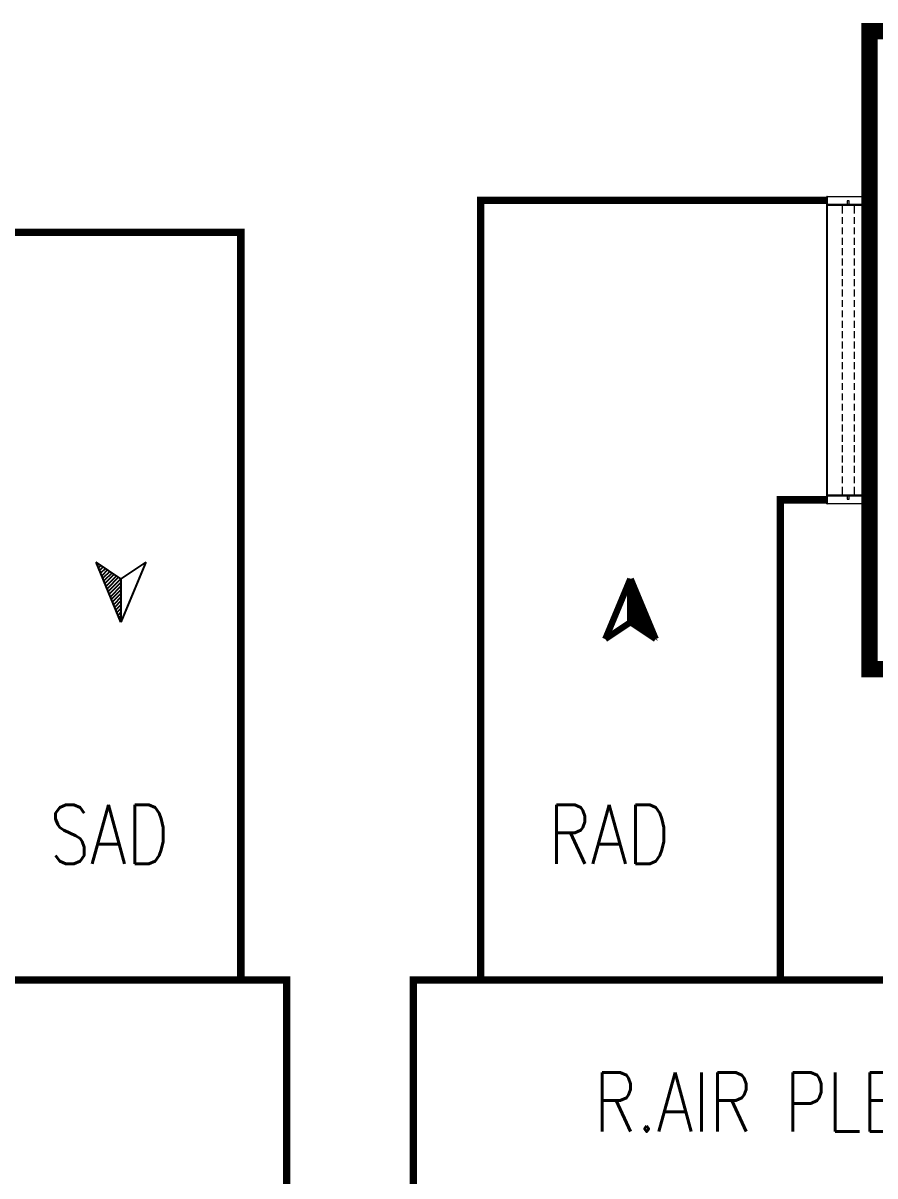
# Model space of a CAD drawing. Extents: x 1264 to 8183, y -10806 to -8316.
# Drawn here: x 1709.2 to 1939.6, y -9047 to -8735.1 of the extents above; entities that cross this region are included whole.
import ezdxf

# ---------------------------------------------------------------- set-up
doc = ezdxf.new("R2010")
doc.units = 0
doc.header["$LTSCALE"] = 200
doc.header["$MEASUREMENT"] = 0
doc.layers.get('0').update_dxf_attribs({"linetype": 'CONTINUOUS'})
for name, color, linetype in [('S.A TEXT', 7, 'CONTINUOUS'), ('SHEET', 33, 'CONTINUOUS'), ('Smc_SaDuct', 3, 'CONTINUOUS'), ('VCD', 241, 'CONTINUOUS')]:
    doc.layers.add(name, color=color, linetype=linetype)
doc.layers.add('Smc_RaDuct', color=122, linetype='CONTINUOUS', lineweight=100)
doc.styles.add('SMC_TEXTING', font='simplex.shx', dxfattribs={"width": 0.8})

# ---------------------------------------------------------------- blocks, each defined once
blk = doc.blocks.new('A$C8c66ea1c')
at = {"layer": 'SHEET', "color": 1, "lineweight": 50, "const_width": 3}
blk.add_lwpolyline([(0, 0.03), (0, 83.84), (-117.24, 83.84), (0, 83.84), (0, 167.65), (0, 83.84), (0, 167.65), (-117.24, 167.65), (0, 167.65), (-117.24, 167.65), (-117.24, 83.84), (-117.24, 167.65), (-117.24, 83.84), (0, 83.84), (-117.24, 83.84), (0, 83.84), (0, 0.03), (-117.24, 0.03), (0, 0.03), (-117.24, 0.03)], close=True, dxfattribs=at)
at = {"layer": 'VCD', "lineweight": 9}
for points in [[(-86.88, 175.42), (-30.37, 175.42), (-30.37, 175.5), (-86.88, 175.5)], [(-85.29, 175.5), (-85.29, 167.65), (-86.88, 167.65), (-86.88, 167.7), (-85.37, 167.7), (-85.37, 175.42), (-86.88, 175.42), (-86.88, 175.5)], [(-86.88, 167.7), (-30.37, 167.7), (-30.37, 175.42), (-86.88, 175.42)], [(-30.37, 175.5), (-30.37, 175.42), (-31.87, 175.42), (-31.87, 167.7), (-30.37, 167.7), (-30.37, 167.65), (-31.95, 167.65), (-31.95, 175.5)], [(-86.04, 171.41), (-86.04, 171.74), (-85.37, 171.74), (-85.37, 171.41)], [(-31.87, 171.41), (-31.87, 171.74), (-31.23, 171.74), (-31.23, 171.41)], [(-117.24, 167.62), (-117.24, 167.67)], [(-117.24, 167.62), (-117.24, 167.67), (-117.24, 167.62), (-117.24, 167.67), (-117.24, 167.62), (-117.24, 167.67)], [(0, 83.84), (-117.24, 83.84), (-117.24, 167.65), (0, 167.65)], [(-86.88, 167.65), (-30.37, 167.65), (-30.37, 167.7), (-86.88, 167.7)], [(0, 167.62), (0, 167.67)], [(0, 167.62), (0, 167.67), (0, 167.62), (0, 167.67), (0, 167.62), (0, 167.67)]]:
    blk.add_lwpolyline(points, close=True, dxfattribs=at)
at = {"layer": 'VCD', "lineweight": 9, "ltscale": 5}
blk.add_lwpolyline([(-86.88, 167.65), (-30.37, 167.65), (-30.37, 175.5), (-86.88, 175.5)], close=True, dxfattribs=at)
at = {"layer": 'VCD', "lineweight": 9}
for points in [[(-85.29, 172.73), (-85.29, 172.68)], [(-85.29, 171.9), (-85.29, 172.7), (-83.73, 172.7)], [(-83.08, 172.7), (-81.82, 172.7)], [(-81.17, 172.7), (-79.91, 172.7)], [(-79.26, 172.7), (-78, 172.7)], [(-77.38, 172.7), (-76.09, 172.7)], [(-75.47, 172.7), (-74.18, 172.7)], [(-73.56, 172.7), (-72.3, 172.7)], [(-71.65, 172.7), (-70.39, 172.7)], [(-69.74, 172.7), (-68.48, 172.7)], [(-67.83, 172.7), (-66.57, 172.7)], [(-65.92, 172.7), (-64.66, 172.7)], [(-64.01, 172.7), (-62.75, 172.7)], [(-62.13, 172.7), (-60.84, 172.7)], [(-60.22, 172.7), (-58.93, 172.7)], [(-58.31, 172.7), (-57.05, 172.7)], [(-56.4, 172.7), (-55.14, 172.7)], [(-54.49, 172.7), (-53.23, 172.7)], [(-52.58, 172.7), (-51.32, 172.7)], [(-50.67, 172.7), (-49.41, 172.7)], [(-48.76, 172.7), (-47.5, 172.7)], [(-46.85, 172.7), (-45.59, 172.7)], [(-44.97, 172.7), (-43.68, 172.7)], [(-43.06, 172.7), (-41.77, 172.7)], [(-41.15, 172.7), (-39.89, 172.7)], [(-39.24, 172.7), (-37.98, 172.7)], [(-37.33, 172.7), (-36.07, 172.7)], [(-35.42, 172.7), (-34.16, 172.7)], [(-33.51, 172.7), (-31.95, 172.7), (-31.95, 171.9)], [(-31.95, 172.73), (-31.95, 172.68)], [(-83.73, 170.44), (-85.29, 170.44), (-85.29, 171.25)], [(-85.29, 170.47), (-85.29, 170.42)], [(-81.82, 170.44), (-83.08, 170.44)], [(-79.91, 170.44), (-81.17, 170.44)], [(-78, 170.44), (-79.26, 170.44)], [(-76.09, 170.44), (-77.38, 170.44)], [(-74.18, 170.44), (-75.47, 170.44)], [(-72.3, 170.44), (-73.56, 170.44)], [(-70.39, 170.44), (-71.65, 170.44)], [(-68.48, 170.44), (-69.74, 170.44)], [(-66.57, 170.44), (-67.83, 170.44)], [(-64.66, 170.44), (-65.92, 170.44)], [(-62.75, 170.44), (-64.01, 170.44)], [(-60.84, 170.44), (-62.13, 170.44)], [(-58.93, 170.44), (-60.22, 170.44)], [(-57.05, 170.44), (-58.31, 170.44)], [(-55.14, 170.44), (-56.4, 170.44)], [(-53.23, 170.44), (-54.49, 170.44)], [(-51.32, 170.44), (-52.58, 170.44)], [(-49.41, 170.44), (-50.67, 170.44)], [(-47.5, 170.44), (-48.76, 170.44)], [(-45.59, 170.44), (-46.85, 170.44)], [(-43.68, 170.44), (-44.97, 170.44)], [(-41.77, 170.44), (-43.06, 170.44)], [(-39.89, 170.44), (-41.15, 170.44)], [(-37.98, 170.44), (-39.24, 170.44)], [(-36.07, 170.44), (-37.33, 170.44)], [(-34.16, 170.44), (-35.42, 170.44)], [(-31.95, 171.25), (-31.95, 170.44), (-33.51, 170.44)], [(-31.95, 170.47), (-31.95, 170.42)]]:
    blk.add_lwpolyline(points, dxfattribs=at)
blk = doc.blocks.new('AROW')
h = blk.add_hatch()
h.set_pattern_fill('ANSI31,_O', color=8, scale=33.381621)
h.set_pattern_definition([(45, (-361.5264, -565.2318), (-2.950546, 2.950546), [])])
h.paths.add_polyline_path([(34.3, 0), (-34.3, 0), (-61.1, 39.7)])
for p, q in [((-34.3, 0), (-61.1, 39.7)), ((34.3, 0), (-61.1, 39.7)), ((-61.1, -39.7), (-34.3, 0)), ((-61.1, -39.7), (34.3, 0)), ((-34.3, 0), (34.3, 0))]:
    blk.add_line(p, q)

msp = doc.modelspace()

# ---------------------------------------------------------------- linework, layer by layer
at = {"layer": 'Smc_RaDuct', "lineweight": -3, "ltscale": 5, "const_width": 2}
for points in [[(1926.59, -8783.11), (1833.01, -8783.11), (1833.01, -8994.04)], [(1926.59, -8864.11), (1914.01, -8864.11), (1914.01, -8994.04)]]:
    msp.add_lwpolyline(points, dxfattribs=at)
msp.add_lwpolyline([(1814.77, -8994.04), (2045.31, -8994.04), (2045.31, -9060.03), (1814.77, -9060.03)], close=True, dxfattribs=at)
at = {"layer": 'Smc_SaDuct', "lineweight": -3, "ltscale": 5, "const_width": 2}
msp.add_lwpolyline([(1692.93, -8791.77), (1768.12, -8791.77), (1768.12, -8994.04)], dxfattribs=at)
msp.add_lwpolyline([(1515.43, -8994.04), (1780.5, -8994.04), (1780.5, -9060.03), (1515.43, -9060.03)], close=True, dxfattribs=at)

# ---------------------------------------------------------------- block references
at = {"linetype": 'ByBlock', "lineweight": -3, "xscale": -1.471954248373487, "yscale": 1.471954248373487, "zscale": 1.471954248373487, "rotation": 90}
msp.add_blockref('A$C8c66ea1c', (2184.92, -8909.9), dxfattribs=at)
at = {"layer": 'Smc_RaDuct', "lineweight": 13, "xscale": -0.1700787401574803, "yscale": 0.1700787401574803, "zscale": 0.1700787401574803, "rotation": 270}
msp.add_blockref('AROW', (1873.51, -8891.33), dxfattribs=at)
at = {"layer": 'Smc_SaDuct', "lineweight": -3, "ltscale": 5, "xscale": -0.1700787401574803, "yscale": 0.1700787401574803, "zscale": 0.1700787401574803, "rotation": 90}
msp.add_blockref('AROW', (1735.7, -8891.33), dxfattribs=at)

# ---------------------------------------------------------------- texts
at = {"layer": 'S.A TEXT', "lineweight": -3, "char_height": 16, "attachment_point": 4, "style": 'SMC_TEXTING'}
for s, insert in [('\\pi-17.06667;SAD', (1733.46, -8954.62)), ('\\pi-17.37143;RAD', (1868.64, -8954.62)), ('\\pi-66.4381;R.AIR PLENUM', (1930.04, -9027.03))]:
    msp.add_mtext(s, dxfattribs=dict(at, insert=insert))

doc.saveas('drawing.dxf')
